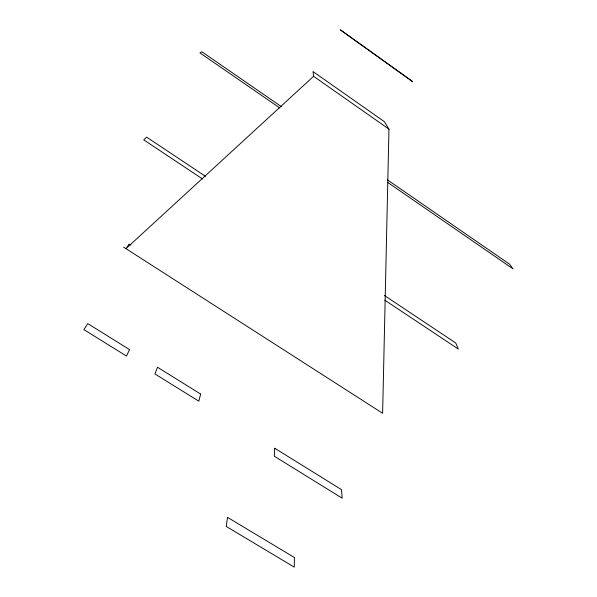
<?xml version="1.0" encoding="UTF-8"?>
<svg xmlns="http://www.w3.org/2000/svg" width="597" height="597" viewBox="0 0 597 597"><rect width="100%" height="100%" fill="white"/><g stroke="black" fill="none" stroke-linecap="round" stroke-linejoin="round"><path stroke-width="0.9" d="M388.96 129.139L313.597 76.304L313.015 71.565L384.296 121.609L388.96 129.139L382.625 413.266L123.624 247.165M313.597 76.304L125.974 248.665L129.139 244.046L130.706 245.054M202.629 179.025L143.735 139.862L146.631 137.138L205.502 176.339M384.744 300.142L458.362 349.096L455.705 342.962L384.438 295.508M279.777 107.96L199.943 52.887L201.838 51.738L281.627 106.818M387.998 182.615L513.114 268.926L509.48 264.113L387.498 179.906M294.418 557.531L294.276 567.15L226.233 526.427L227.532 517.368L294.418 557.531M274.754 448.257L274.262 456.183L342.156 498.182L341.499 489.652L274.754 448.257M200.652 394.08L198.846 401.199L154.914 373.953L157.504 367.245L200.652 394.08M129.579 349.618L126.474 356.043L83.886 329.626L87.766 323.611L129.579 349.618M410.721 80.117L340.357 29.85L412.691 81.767L410.721 80.117"/></g></svg>
